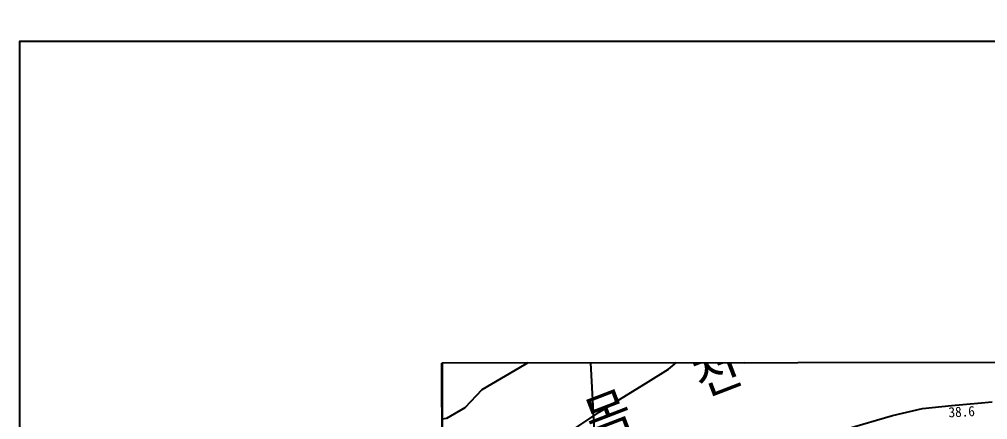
# Model space of a CAD drawing. Header units: millimetres. Extents: x 2406 to 3202, y 1103 to 1810.
# Drawn here: x 2405.9 to 2596.4, y 1544.6 to 1623.4 of the extents above; entities that cross this region are included whole.
import ezdxf
from ezdxf.xclip import XClip

# ---------------------------------------------------------------- set-up
doc = ezdxf.new("R2010")
doc.units = ezdxf.units.MM
doc.header["$LTSCALE"] = 10
doc.header["$MEASUREMENT"] = 0
doc.header["$XCLIPFRAME"] = 2
doc.linetypes.add('A-CENTR01', pattern=[2, 1.25, -0.25, 0.25, -0.25])
doc.layers.add('TN-MACL', color=6, linetype='A-CENTR01')
doc.layers.add('TZ-BASE', color=253, linetype='Continuous')
doc.layers.add('TX-PAPR', color=2, linetype='Continuous', plot=False)
doc.styles.add('GHS', font='GulimChe.ttf')
doc.styles.add('GUL', font='GulimChe.ttf')

# ---------------------------------------------------------------- blocks, each defined once
blk = doc.blocks.new('JD-DXFDH7DHF')
at = {"layer": 'TZ-BASE'}
for p, q in [((25.53, 142.65), (44.12, -207.21)), ((22.61, 78.35, 45.69), (16.12, 74.62, 45.69)), ((44.48, 73.76, 45.69), (47.98, 76.62, 45.69)), ((55.94, 77.16, 45.69), (59.32, 75.01, 45.69)), ((16.12, 74.62, 45.69), (7.77, 69.67, 45.69)), ((59.32, 75.01, 45.69), (62.73, 75.72, 45.69)), ((40.49, 71.28, 45.69), (44.48, 73.76, 45.69)), ((34.85, 67.78, 45.69), (40.49, 71.28, 45.69)), ((7.77, 69.67, 45.69), (4.4, 66.17, 45.69)), ((30.83, 65.26, 45.69), (34.85, 67.78, 45.69)), ((100.19, 66.57, 44.76), (105.35, 67.08, 44.76)), ((105.35, 67.08, 44.76), (108.18, 67.32, 44.76)), ((4.4, 66.17, 45.69), (0.8, 64.05, 45.69)), ((25.08, 61.41, 45.69), (30.83, 65.26, 45.69)), ((88.54, 64.65, 44.76), (94.46, 65.99, 44.76)), ((94.46, 65.99, 44.76), (100.19, 66.57, 44.76)), ((0.8, 64.05, 45.69), (-0.06, 63.93, 44.23)), ((79.57, 62.01, 44.76), (88.54, 64.65, 44.76))]:
    blk.add_line(p, q, dxfattribs=at)
for s, height, rotation, style, p in [('오   목   천', 7.2, 21.046, 'GHS', (8.18, 51.67)), ('38.6', 2, 3.042, 'GUL', (99.65, 64.26, 47.11))]:
    blk.add_text(s, height=height, rotation=rotation, dxfattribs=dict(at, style=style)).set_placement(p)

msp = doc.modelspace()

# ---------------------------------------------------------------- linework, layer by layer
at = {"layer": 'TN-MACL', "const_width": 0.5}
msp.add_lwpolyline([(2489.07, 1555.78), (2489.21, 1405.78)], dxfattribs=at)
at = {"layer": 'TX-PAPR'}
for points in [[(2405.89, 1103.05), (3201.89, 1103.05), (3201.89, 1619.05), (2405.89, 1619.05)], [(2489.07, 1555.78), (3189.07, 1556.42), (3189.21, 1406.42), (2489.21, 1405.78)]]:
    msp.add_lwpolyline(points, close=True, dxfattribs=at)

# ---------------------------------------------------------------- block references
at = {"layer": 'TZ-BASE'}
ref = msp.add_blockref('JD-DXFDH7DHF', (2489.14, 1480.78), dxfattribs=at)
XClip(ref).set_block_clipping_path([(-0.0689262289, 74.9999682976), (699.9307781337, 75.6432797985), (700.0686305916, -74.3566568571), (0.068926229, -74.9999683274)])

doc.saveas('drawing.dxf')
